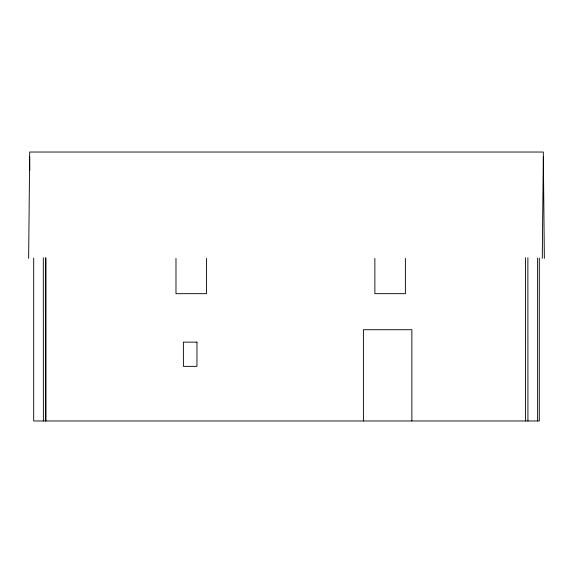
<?xml version="1.0" encoding="UTF-8"?>
<svg xmlns="http://www.w3.org/2000/svg" width="573" height="573" viewBox="0 0 573 573"><rect width="100%" height="100%" fill="white"/><g stroke="black" fill="none" stroke-linecap="round" stroke-linejoin="round"><path stroke-width="0.86" d="M542.28 258.366L543.311 156.88M29.689 156.88L29.825 170.231M544.35 258.366L543.311 152.031L29.689 152.031L28.65 258.366M539.308 258.051L539.293 420.969L33.692 420.969L33.692 258.051M537.624 258.051L537.639 420.969M527.876 257.735L527.934 420.969M525.448 257.735L525.513 420.969M411.865 420.969L411.865 329.719L363.411 329.719L363.411 420.969M405.39 258.43L405.39 293.67L374.864 293.67L374.864 258.43M206.509 258.43L206.509 293.67L175.983 293.67L175.983 258.43M45.804 258.051L45.804 420.969M45.747 257.735L45.747 420.969M43.319 257.735L43.383 420.969M196.954 342.138L183.389 342.138L183.389 366.362L196.954 366.362L196.954 342.138"/></g></svg>
